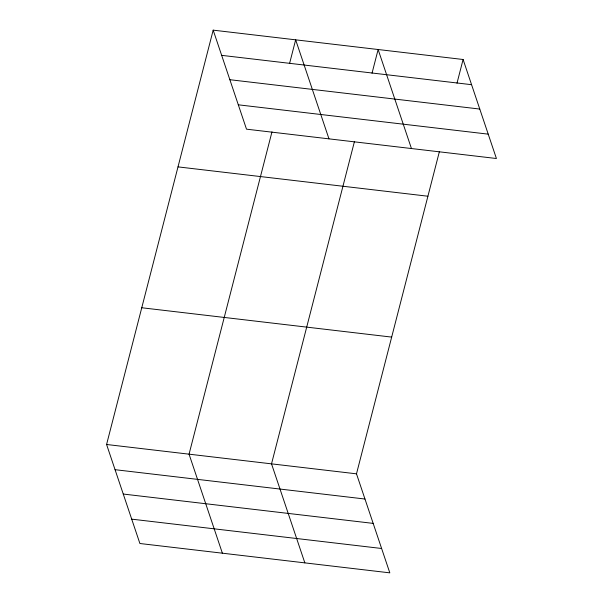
<?xml version="1.0" encoding="UTF-8"?>
<svg xmlns="http://www.w3.org/2000/svg" width="603" height="603" viewBox="0 0 603 603"><rect width="100%" height="100%" fill="white"/><g stroke="black" fill="none" stroke-linecap="round" stroke-linejoin="round"><path stroke-width="0.9" d="M439.406 151.557L356.494 473.83L389.817 572.85L139.904 543.507L106.58 444.486L213.183 30.15L463.096 59.493L496.42 158.514L246.506 129.17L213.183 30.15M271.968 131.899L189.056 454.172L222.379 553.192M289.561 63.534L295.658 39.836L328.974 138.848M354.436 141.584L271.523 463.858L304.847 562.87M372.028 73.219L378.126 49.514L411.45 148.534M456.999 83.191L463.096 59.493M221.663 55.348L471.576 84.691M229.864 79.709L479.777 109.053M238.306 104.809L488.219 134.152M178.006 166.88L427.919 196.224M141.758 307.756L391.671 337.1M106.58 444.486L356.494 473.83M115.06 469.684L364.973 499.028M123.261 494.045L373.174 523.389M131.703 519.145L381.616 548.489"/></g></svg>
